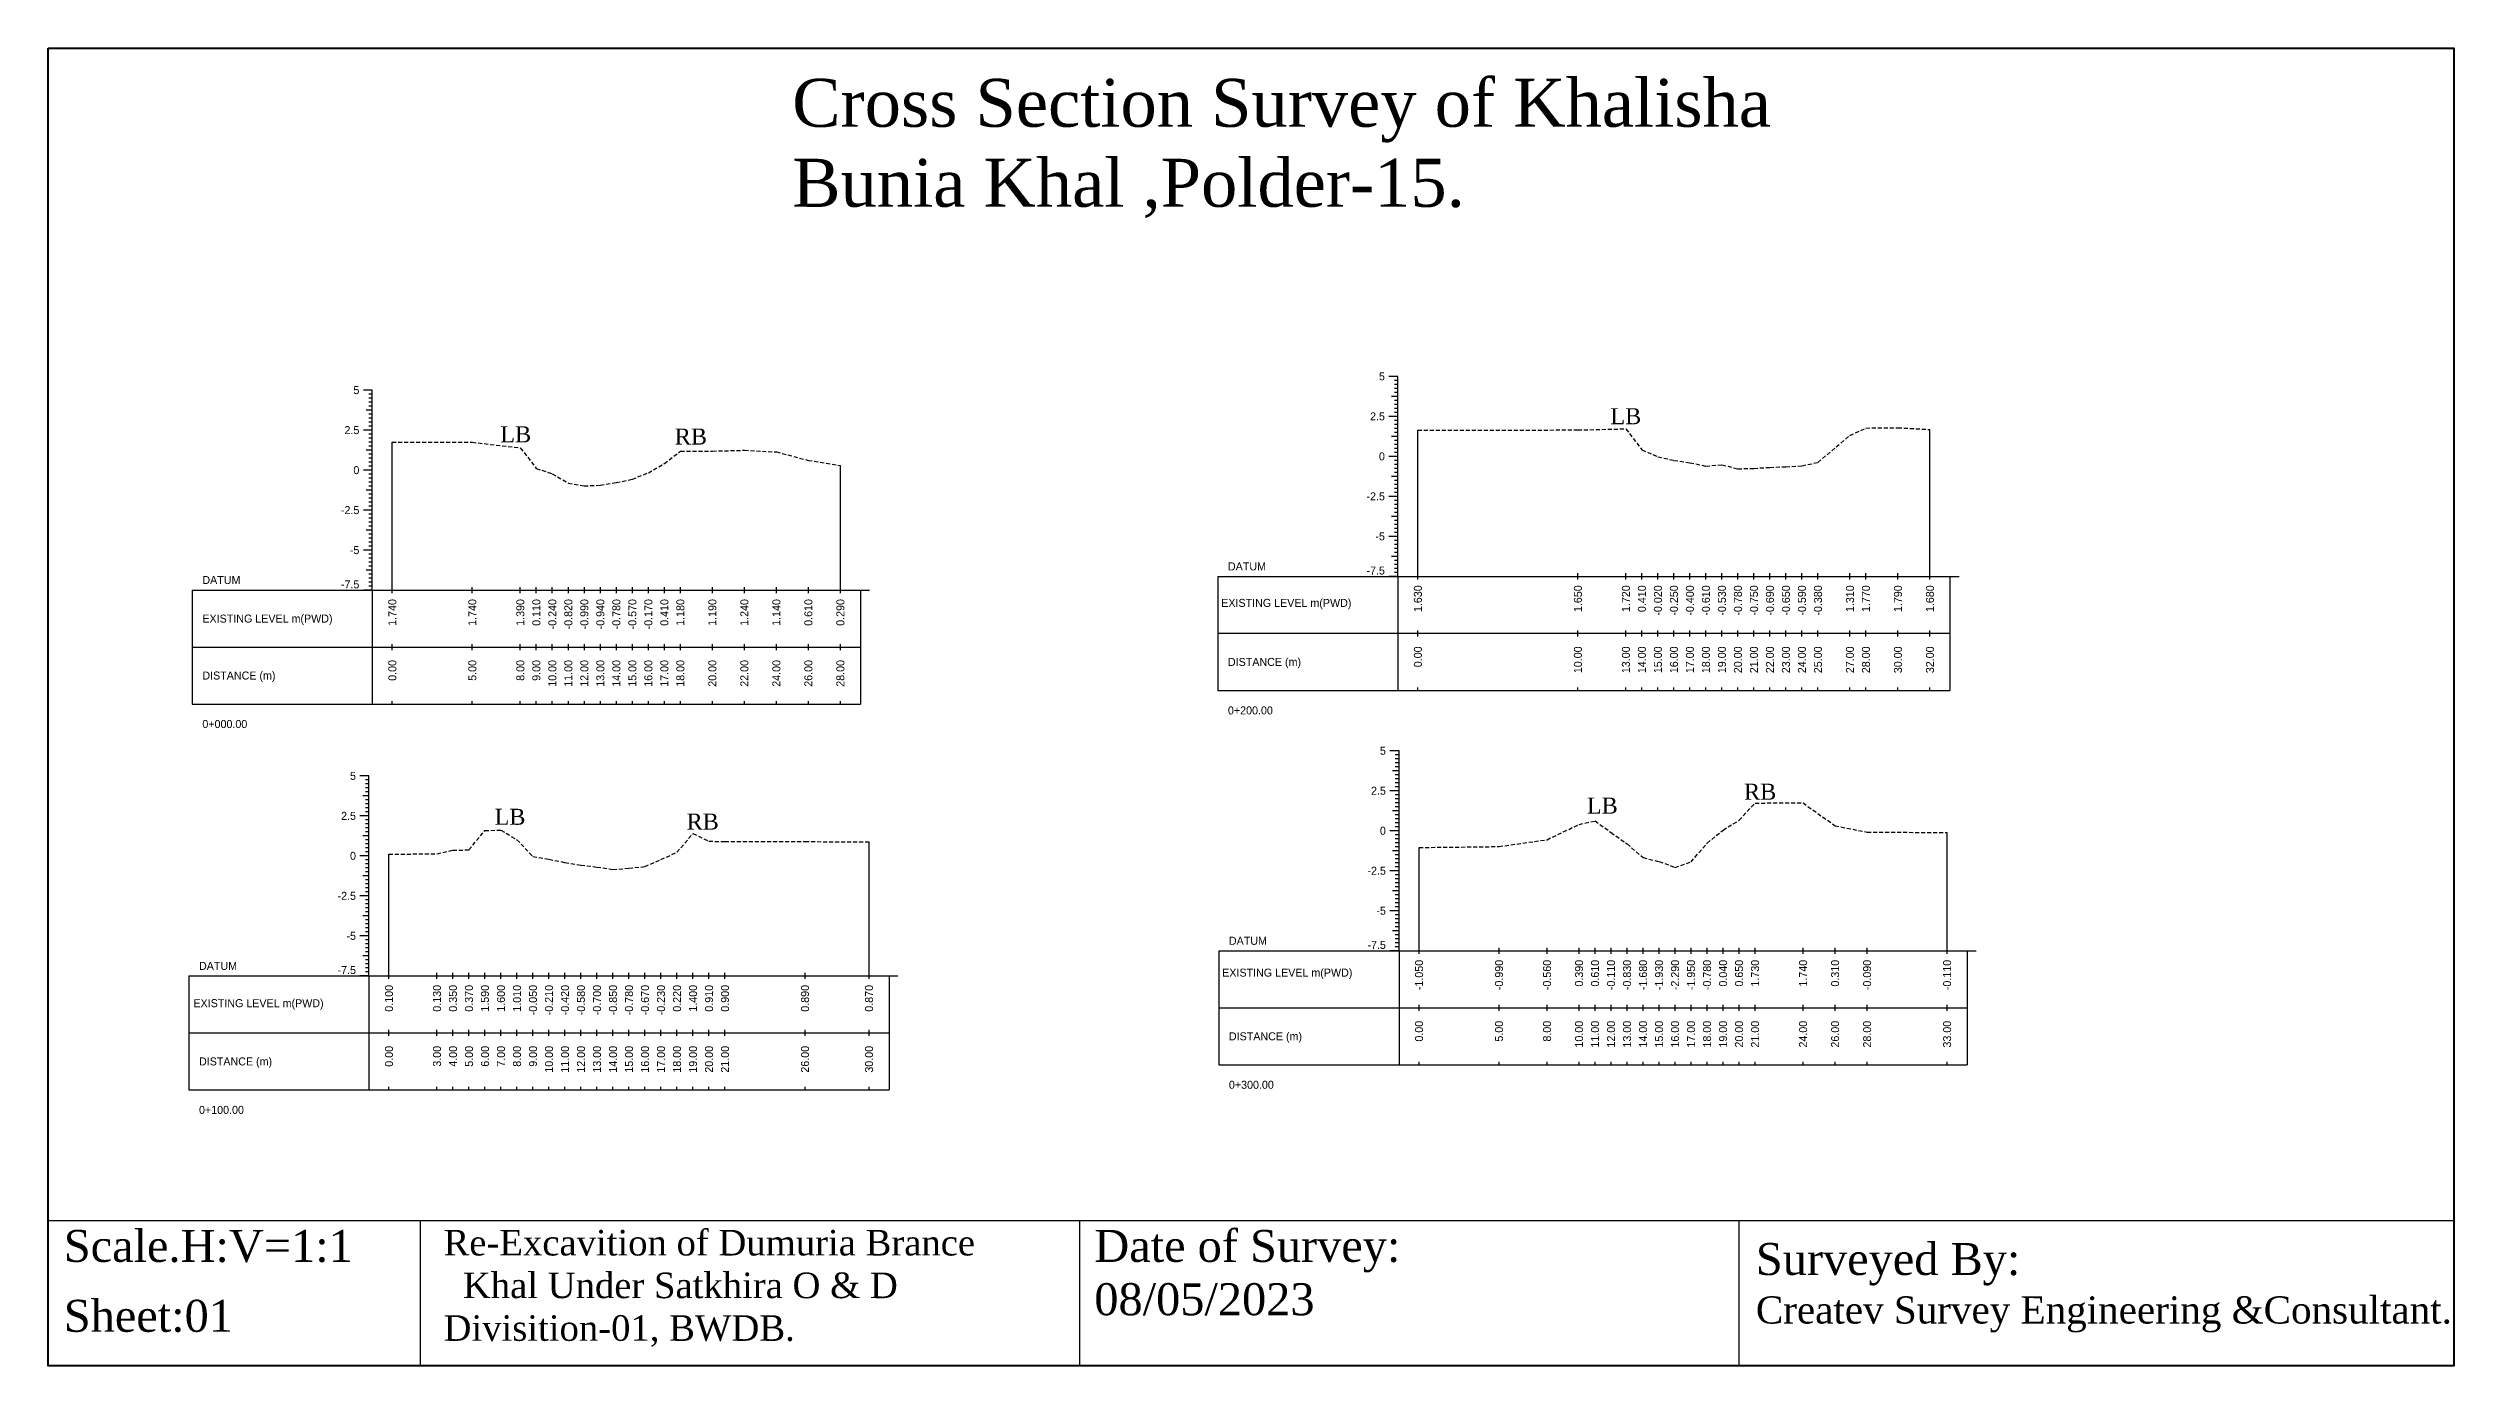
# Model space of a CAD drawing. Header units: inches. Extents: x 933 to 2044, y -1635 to -1096.
# Drawn here: x 932.9 to 1083.2, y -1186 to -1103.7 of the extents above; entities that cross this region are included whole.
import ezdxf
from ezdxf.enums import TextEntityAlignment as Align

# ---------------------------------------------------------------- set-up
doc = ezdxf.new("R2010")
doc.units = ezdxf.units.IN
doc.header["$MEASUREMENT"] = 0
doc.linetypes.add('HIDDEN', pattern=[0.375, 0.25, -0.125])
doc.layers.add('CS_Drawing', color=7, linetype='Continuous')
doc.layers.add('GL', color=3, linetype='HIDDEN')
doc.styles.add('romans', font='romans.shx')

msp = doc.modelspace()

# ---------------------------------------------------------------- linework, layer by layer
at = {"color": 4, "lineweight": 40}
msp.add_lwpolyline([(932.88, -1103.66), (1083.22, -1103.66), (1083.22, -1186.03), (932.88, -1186.03)], close=True, dxfattribs=at)
for points in [[(1083.22, -1103.66), (1083.22, -1186.03)], [(932.88, -1176.95), (1083.22, -1176.95)], [(932.88, -1176.95), (932.88, -1186.03)], [(956.13, -1176.95), (956.13, -1186.03)], [(997.33, -1176.95), (997.33, -1186.03)], [(1038.53, -1176.95), (1038.53, -1186.03)]]:
    msp.add_lwpolyline(points)
at = {"layer": 'CS_Drawing'}
for p, q in [((1017.23, -1124.18), (1016.67, -1124.18)), ((1017.23, -1124.18), (1016.84, -1124.18)), ((1017.23, -1124.18), (1017.01, -1124.18)), ((1017.23, -1124.43), (1017.01, -1124.43)), ((1017.23, -1136.68), (1017.23, -1124.18)), ((953.14, -1125.04), (952.58, -1125.04)), ((953.14, -1125.04), (952.75, -1125.04)), ((953.14, -1125.04), (952.92, -1125.04)), ((953.14, -1125.29), (952.92, -1125.29)), ((953.14, -1125.54), (952.92, -1125.54)), ((953.14, -1125.79), (952.92, -1125.79)), ((953.14, -1126.04), (952.92, -1126.04)), ((953.14, -1137.54), (953.14, -1125.04)), ((1017.23, -1125.43), (1016.84, -1125.43)), ((1017.23, -1124.68), (1017.01, -1124.68)), ((1017.23, -1124.93), (1017.01, -1124.93)), ((1017.23, -1125.18), (1017.01, -1125.18)), ((1017.23, -1125.43), (1017.01, -1125.43)), ((1017.23, -1125.68), (1017.01, -1125.68)), ((1017.23, -1125.93), (1017.01, -1125.93)), ((953.14, -1127.54), (952.58, -1127.54)), ((953.14, -1126.29), (952.75, -1126.29)), ((953.14, -1127.54), (952.75, -1127.54)), ((953.14, -1126.29), (952.92, -1126.29)), ((953.14, -1126.54), (952.92, -1126.54)), ((953.14, -1126.79), (952.92, -1126.79)), ((953.14, -1127.04), (952.92, -1127.04)), ((953.14, -1127.29), (952.92, -1127.29)), ((953.14, -1127.54), (952.92, -1127.54)), ((1017.23, -1126.68), (1016.67, -1126.68)), ((1017.23, -1126.68), (1016.84, -1126.68)), ((1017.23, -1126.18), (1017.01, -1126.18)), ((1017.23, -1126.43), (1017.01, -1126.43)), ((1017.23, -1126.68), (1017.01, -1126.68)), ((1017.23, -1126.93), (1017.01, -1126.93)), ((1017.23, -1127.18), (1017.01, -1127.18)), ((1017.23, -1127.43), (1017.01, -1127.43)), ((1018.48, -1136.68), (1018.48, -1127.55)), ((1050.48, -1136.68), (1050.48, -1127.5)), ((953.14, -1128.79), (952.75, -1128.79)), ((953.14, -1127.79), (952.92, -1127.79)), ((953.14, -1128.04), (952.92, -1128.04)), ((953.14, -1128.29), (952.92, -1128.29)), ((953.14, -1128.54), (952.92, -1128.54)), ((953.14, -1128.79), (952.92, -1128.79)), ((953.14, -1129.04), (952.92, -1129.04)), ((954.39, -1137.54), (954.39, -1128.3)), ((1017.23, -1127.93), (1016.84, -1127.93)), ((1017.23, -1127.68), (1017.01, -1127.68)), ((1017.23, -1127.93), (1017.01, -1127.93)), ((1017.23, -1128.18), (1017.01, -1128.18)), ((1017.23, -1128.43), (1017.01, -1128.43)), ((1017.23, -1128.68), (1017.01, -1128.68)), ((1017.23, -1128.93), (1017.01, -1128.93)), ((953.14, -1130.04), (952.58, -1130.04)), ((953.14, -1130.04), (952.75, -1130.04)), ((953.14, -1129.29), (952.92, -1129.29)), ((953.14, -1129.54), (952.92, -1129.54)), ((953.14, -1129.79), (952.92, -1129.79)), ((953.14, -1130.04), (952.92, -1130.04)), ((953.14, -1130.29), (952.92, -1130.29)), ((953.14, -1130.54), (952.92, -1130.54)), ((982.39, -1137.54), (982.39, -1129.75)), ((1017.23, -1129.18), (1016.67, -1129.18)), ((1017.23, -1129.18), (1016.84, -1129.18)), ((1017.23, -1130.43), (1016.84, -1130.43)), ((1017.23, -1129.18), (1017.01, -1129.18)), ((1017.23, -1129.43), (1017.01, -1129.43)), ((1017.23, -1129.68), (1017.01, -1129.68)), ((1017.23, -1129.93), (1017.01, -1129.93)), ((1017.23, -1130.18), (1017.01, -1130.18)), ((1017.23, -1130.43), (1017.01, -1130.43)), ((953.14, -1131.29), (952.75, -1131.29)), ((953.14, -1130.79), (952.92, -1130.79)), ((953.14, -1131.04), (952.92, -1131.04)), ((953.14, -1131.29), (952.92, -1131.29)), ((953.14, -1131.54), (952.92, -1131.54)), ((953.14, -1131.79), (952.92, -1131.79)), ((953.14, -1132.04), (952.92, -1132.04)), ((1017.23, -1131.68), (1016.67, -1131.68)), ((1017.23, -1131.68), (1016.84, -1131.68)), ((1017.23, -1130.68), (1017.01, -1130.68)), ((1017.23, -1130.93), (1017.01, -1130.93)), ((1017.23, -1131.18), (1017.01, -1131.18)), ((1017.23, -1131.43), (1017.01, -1131.43)), ((1017.23, -1131.68), (1017.01, -1131.68)), ((1017.23, -1131.93), (1017.01, -1131.93)), ((953.14, -1132.54), (952.58, -1132.54)), ((953.14, -1132.54), (952.75, -1132.54)), ((953.14, -1132.29), (952.92, -1132.29)), ((953.14, -1132.54), (952.92, -1132.54)), ((953.14, -1132.79), (952.92, -1132.79)), ((953.14, -1133.04), (952.92, -1133.04)), ((953.14, -1133.29), (952.92, -1133.29)), ((953.14, -1133.54), (952.92, -1133.54)), ((1017.23, -1132.93), (1016.84, -1132.93)), ((1017.23, -1132.18), (1017.01, -1132.18)), ((1017.23, -1132.43), (1017.01, -1132.43)), ((1017.23, -1132.68), (1017.01, -1132.68)), ((1017.23, -1132.93), (1017.01, -1132.93)), ((1017.23, -1133.18), (1017.01, -1133.18)), ((1017.23, -1133.43), (1017.01, -1133.43)), ((953.14, -1135.04), (952.58, -1135.04)), ((953.14, -1133.79), (952.75, -1133.79)), ((953.14, -1135.04), (952.75, -1135.04)), ((953.14, -1133.79), (952.92, -1133.79)), ((953.14, -1134.04), (952.92, -1134.04)), ((953.14, -1134.29), (952.92, -1134.29)), ((953.14, -1134.54), (952.92, -1134.54)), ((953.14, -1134.79), (952.92, -1134.79)), ((953.14, -1135.04), (952.92, -1135.04)), ((1017.23, -1134.18), (1016.67, -1134.18)), ((1017.23, -1134.18), (1016.84, -1134.18)), ((1017.23, -1133.68), (1017.01, -1133.68)), ((1017.23, -1133.93), (1017.01, -1133.93)), ((1017.23, -1134.18), (1017.01, -1134.18)), ((1017.23, -1134.43), (1017.01, -1134.43)), ((1017.23, -1134.68), (1017.01, -1134.68)), ((1017.23, -1134.93), (1017.01, -1134.93)), ((953.14, -1136.29), (952.75, -1136.29)), ((953.14, -1135.29), (952.92, -1135.29)), ((953.14, -1135.54), (952.92, -1135.54)), ((953.14, -1135.79), (952.92, -1135.79)), ((953.14, -1136.04), (952.92, -1136.04)), ((953.14, -1136.29), (952.92, -1136.29)), ((953.14, -1136.54), (952.92, -1136.54)), ((1017.23, -1135.43), (1016.84, -1135.43)), ((1017.23, -1135.18), (1017.01, -1135.18)), ((1017.23, -1135.43), (1017.01, -1135.43)), ((1017.23, -1135.68), (1017.01, -1135.68)), ((1017.23, -1135.93), (1017.01, -1135.93)), ((1017.23, -1136.18), (1017.01, -1136.18)), ((1017.23, -1136.43), (1017.01, -1136.43)), ((1018.48, -1136.87), (1018.48, -1136.49)), ((1028.48, -1136.87), (1028.48, -1136.49)), ((1031.48, -1136.87), (1031.48, -1136.49)), ((1032.48, -1136.87), (1032.48, -1136.49)), ((1033.48, -1136.87), (1033.48, -1136.49)), ((1034.48, -1136.87), (1034.48, -1136.49)), ((1035.48, -1136.87), (1035.48, -1136.49)), ((1036.48, -1136.87), (1036.48, -1136.49)), ((1037.48, -1136.87), (1037.48, -1136.49)), ((1038.48, -1136.87), (1038.48, -1136.49)), ((1039.48, -1136.87), (1039.48, -1136.49)), ((1040.48, -1136.87), (1040.48, -1136.49)), ((1041.48, -1136.87), (1041.48, -1136.49)), ((1042.48, -1136.87), (1042.48, -1136.49)), ((1043.48, -1136.87), (1043.48, -1136.49)), ((1045.48, -1136.87), (1045.48, -1136.49)), ((1046.48, -1136.87), (1046.48, -1136.49)), ((1048.48, -1136.87), (1048.48, -1136.49)), ((1050.48, -1136.87), (1050.48, -1136.49)), ((941.89, -1137.54), (953.14, -1137.54)), ((941.89, -1137.54), (941.89, -1144.66)), ((953.14, -1137.54), (952.58, -1137.54)), ((953.14, -1137.54), (952.75, -1137.54)), ((953.14, -1136.79), (952.92, -1136.79)), ((953.14, -1137.04), (952.92, -1137.04)), ((953.14, -1137.29), (952.92, -1137.29)), ((953.14, -1137.54), (952.92, -1137.54)), ((953.14, -1137.54), (983.64, -1137.54)), ((953.14, -1137.54), (953.14, -1144.66)), ((954.39, -1137.73), (954.39, -1137.35)), ((959.39, -1137.73), (959.39, -1137.35)), ((962.39, -1137.73), (962.39, -1137.35)), ((963.39, -1137.73), (963.39, -1137.35)), ((964.39, -1137.73), (964.39, -1137.35)), ((965.39, -1137.73), (965.39, -1137.35)), ((966.39, -1137.73), (966.39, -1137.35)), ((967.39, -1137.73), (967.39, -1137.35)), ((968.39, -1137.73), (968.39, -1137.35)), ((969.39, -1137.73), (969.39, -1137.35)), ((970.39, -1137.73), (970.39, -1137.35)), ((971.39, -1137.73), (971.39, -1137.35)), ((972.39, -1137.73), (972.39, -1137.35)), ((974.39, -1137.73), (974.39, -1137.35)), ((976.39, -1137.73), (976.39, -1137.35)), ((978.39, -1137.73), (978.39, -1137.35)), ((980.39, -1137.73), (980.39, -1137.35)), ((982.39, -1137.73), (982.39, -1137.35)), ((983.64, -1137.54), (984.2, -1137.54)), ((983.64, -1137.54), (984.04, -1137.54)), ((983.64, -1137.54), (983.87, -1137.54)), ((983.64, -1137.54), (983.64, -1144.66)), ((1005.98, -1136.68), (1017.23, -1136.68)), ((1005.98, -1136.68), (1005.98, -1143.81)), ((1017.23, -1136.68), (1016.67, -1136.68)), ((1017.23, -1136.68), (1016.84, -1136.68)), ((1017.23, -1136.68), (1017.01, -1136.68)), ((1017.23, -1136.68), (1051.73, -1136.68)), ((1017.23, -1136.68), (1017.23, -1143.81)), ((1051.73, -1136.68), (1052.3, -1136.68)), ((1051.73, -1136.68), (1052.13, -1136.68)), ((1051.73, -1136.68), (1051.96, -1136.68)), ((1051.73, -1136.68), (1051.73, -1143.81)), ((954.39, -1141.29), (954.39, -1140.91)), ((959.39, -1141.29), (959.39, -1140.91)), ((962.39, -1141.29), (962.39, -1140.91)), ((963.39, -1141.29), (963.39, -1140.91)), ((964.39, -1141.29), (964.39, -1140.91)), ((965.39, -1141.29), (965.39, -1140.91)), ((966.39, -1141.29), (966.39, -1140.91)), ((967.39, -1141.29), (967.39, -1140.91)), ((968.39, -1141.29), (968.39, -1140.91)), ((969.39, -1141.29), (969.39, -1140.91)), ((970.39, -1141.29), (970.39, -1140.91)), ((971.39, -1141.29), (971.39, -1140.91)), ((972.39, -1141.29), (972.39, -1140.91)), ((974.39, -1141.29), (974.39, -1140.91)), ((976.39, -1141.29), (976.39, -1140.91)), ((978.39, -1141.29), (978.39, -1140.91)), ((980.39, -1141.29), (980.39, -1140.91)), ((982.39, -1141.29), (982.39, -1140.91)), ((1005.98, -1140.24), (1017.23, -1140.24)), ((1017.23, -1140.24), (1051.73, -1140.24)), ((1017.23, -1140.24), (1051.73, -1140.24)), ((1018.48, -1140.43), (1018.48, -1140.06)), ((1028.48, -1140.43), (1028.48, -1140.06)), ((1031.48, -1140.43), (1031.48, -1140.06)), ((1032.48, -1140.43), (1032.48, -1140.06)), ((1033.48, -1140.43), (1033.48, -1140.06)), ((1034.48, -1140.43), (1034.48, -1140.06)), ((1035.48, -1140.43), (1035.48, -1140.06)), ((1036.48, -1140.43), (1036.48, -1140.06)), ((1037.48, -1140.43), (1037.48, -1140.06)), ((1038.48, -1140.43), (1038.48, -1140.06)), ((1039.48, -1140.43), (1039.48, -1140.06)), ((1040.48, -1140.43), (1040.48, -1140.06)), ((1041.48, -1140.43), (1041.48, -1140.06)), ((1042.48, -1140.43), (1042.48, -1140.06)), ((1043.48, -1140.43), (1043.48, -1140.06)), ((1045.48, -1140.43), (1045.48, -1140.06)), ((1046.48, -1140.43), (1046.48, -1140.06)), ((1048.48, -1140.43), (1048.48, -1140.06)), ((1050.48, -1140.43), (1050.48, -1140.06)), ((941.89, -1141.1), (953.14, -1141.1)), ((953.14, -1141.1), (983.64, -1141.1)), ((953.14, -1141.1), (983.64, -1141.1)), ((1005.98, -1143.81), (1017.23, -1143.81)), ((1017.23, -1143.81), (1051.73, -1143.81)), ((1018.48, -1143.81), (1018.48, -1143.62)), ((1028.48, -1143.81), (1028.48, -1143.62)), ((1031.48, -1143.81), (1031.48, -1143.62)), ((1032.48, -1143.81), (1032.48, -1143.62)), ((1033.48, -1143.81), (1033.48, -1143.62)), ((1034.48, -1143.81), (1034.48, -1143.62)), ((1035.48, -1143.81), (1035.48, -1143.62)), ((1036.48, -1143.81), (1036.48, -1143.62)), ((1037.48, -1143.81), (1037.48, -1143.62)), ((1038.48, -1143.81), (1038.48, -1143.62)), ((1039.48, -1143.81), (1039.48, -1143.62)), ((1040.48, -1143.81), (1040.48, -1143.62)), ((1041.48, -1143.81), (1041.48, -1143.62)), ((1042.48, -1143.81), (1042.48, -1143.62)), ((1043.48, -1143.81), (1043.48, -1143.62)), ((1045.48, -1143.81), (1045.48, -1143.62)), ((1046.48, -1143.81), (1046.48, -1143.62)), ((1048.48, -1143.81), (1048.48, -1143.62)), ((1050.48, -1143.81), (1050.48, -1143.62)), ((941.89, -1144.66), (953.14, -1144.66)), ((953.14, -1144.66), (983.64, -1144.66)), ((954.39, -1144.66), (954.39, -1144.48)), ((959.39, -1144.66), (959.39, -1144.48)), ((962.39, -1144.66), (962.39, -1144.48)), ((963.39, -1144.66), (963.39, -1144.48)), ((964.39, -1144.66), (964.39, -1144.48)), ((965.39, -1144.66), (965.39, -1144.48)), ((966.39, -1144.66), (966.39, -1144.48)), ((967.39, -1144.66), (967.39, -1144.48)), ((968.39, -1144.66), (968.39, -1144.48)), ((969.39, -1144.66), (969.39, -1144.48)), ((970.39, -1144.66), (970.39, -1144.48)), ((971.39, -1144.66), (971.39, -1144.48)), ((972.39, -1144.66), (972.39, -1144.48)), ((974.39, -1144.66), (974.39, -1144.48)), ((976.39, -1144.66), (976.39, -1144.48)), ((978.39, -1144.66), (978.39, -1144.48)), ((980.39, -1144.66), (980.39, -1144.48)), ((982.39, -1144.66), (982.39, -1144.48)), ((1017.3, -1147.58), (1016.73, -1147.58)), ((1017.3, -1147.58), (1016.9, -1147.58)), ((1017.3, -1147.58), (1017.07, -1147.58)), ((1017.3, -1147.83), (1017.07, -1147.83)), ((1017.3, -1148.08), (1017.07, -1148.08)), ((1017.3, -1148.33), (1017.07, -1148.33)), ((1017.3, -1148.58), (1017.07, -1148.58)), ((1017.3, -1160.08), (1017.3, -1147.58)), ((952.93, -1149.15), (952.37, -1149.15)), ((952.93, -1149.15), (952.54, -1149.15)), ((952.93, -1149.15), (952.71, -1149.15)), ((952.93, -1149.4), (952.71, -1149.4)), ((952.93, -1149.65), (952.71, -1149.65)), ((952.93, -1149.9), (952.71, -1149.9)), ((952.93, -1161.65), (952.93, -1149.15)), ((1017.3, -1150.08), (1016.73, -1150.08)), ((1017.3, -1148.83), (1016.9, -1148.83)), ((1017.3, -1150.08), (1016.9, -1150.08)), ((1017.3, -1148.83), (1017.07, -1148.83)), ((1017.3, -1149.08), (1017.07, -1149.08)), ((1017.3, -1149.33), (1017.07, -1149.33)), ((1017.3, -1149.58), (1017.07, -1149.58)), ((1017.3, -1149.83), (1017.07, -1149.83)), ((1017.3, -1150.08), (1017.07, -1150.08)), ((952.93, -1150.4), (952.54, -1150.4)), ((952.93, -1150.15), (952.71, -1150.15)), ((952.93, -1150.4), (952.71, -1150.4)), ((952.93, -1150.65), (952.71, -1150.65)), ((952.93, -1150.9), (952.71, -1150.9)), ((952.93, -1151.15), (952.71, -1151.15)), ((952.93, -1151.4), (952.71, -1151.4)), ((1017.3, -1151.33), (1016.9, -1151.33)), ((1017.3, -1150.33), (1017.07, -1150.33)), ((1017.3, -1150.58), (1017.07, -1150.58)), ((1017.3, -1150.83), (1017.07, -1150.83)), ((1017.3, -1151.08), (1017.07, -1151.08)), ((1017.3, -1151.33), (1017.07, -1151.33)), ((1017.3, -1151.58), (1017.07, -1151.58)), ((952.93, -1151.65), (952.37, -1151.65)), ((952.93, -1151.65), (952.54, -1151.65)), ((952.93, -1152.9), (952.54, -1152.9)), ((952.93, -1151.65), (952.71, -1151.65)), ((952.93, -1151.9), (952.71, -1151.9)), ((952.93, -1152.15), (952.71, -1152.15)), ((952.93, -1152.4), (952.71, -1152.4)), ((952.93, -1152.65), (952.71, -1152.65)), ((952.93, -1152.9), (952.71, -1152.9)), ((1017.3, -1152.58), (1016.73, -1152.58)), ((1017.3, -1152.58), (1016.9, -1152.58)), ((1017.3, -1151.83), (1017.07, -1151.83)), ((1017.3, -1152.08), (1017.07, -1152.08)), ((1017.3, -1152.33), (1017.07, -1152.33)), ((1017.3, -1152.58), (1017.07, -1152.58)), ((1017.3, -1152.83), (1017.07, -1152.83)), ((1017.3, -1153.08), (1017.07, -1153.08)), ((1051.55, -1160.08), (1051.55, -1152.69)), ((952.93, -1154.15), (952.37, -1154.15)), ((952.93, -1154.15), (952.54, -1154.15)), ((952.93, -1153.15), (952.71, -1153.15)), ((952.93, -1153.4), (952.71, -1153.4)), ((952.93, -1153.65), (952.71, -1153.65)), ((952.93, -1153.9), (952.71, -1153.9)), ((952.93, -1154.15), (952.71, -1154.15)), ((952.93, -1154.4), (952.71, -1154.4)), ((954.18, -1161.65), (954.18, -1154.05)), ((984.18, -1161.65), (984.18, -1153.28)), ((1017.3, -1153.83), (1016.9, -1153.83)), ((1017.3, -1153.33), (1017.07, -1153.33)), ((1017.3, -1153.58), (1017.07, -1153.58)), ((1017.3, -1153.83), (1017.07, -1153.83)), ((1017.3, -1154.08), (1017.07, -1154.08)), ((1017.3, -1154.33), (1017.07, -1154.33)), ((1017.3, -1154.58), (1017.07, -1154.58)), ((1018.55, -1160.08), (1018.55, -1153.63)), ((952.93, -1155.4), (952.54, -1155.4)), ((952.93, -1154.65), (952.71, -1154.65)), ((952.93, -1154.9), (952.71, -1154.9)), ((952.93, -1155.15), (952.71, -1155.15)), ((952.93, -1155.4), (952.71, -1155.4)), ((952.93, -1155.65), (952.71, -1155.65)), ((952.93, -1155.9), (952.71, -1155.9)), ((1017.3, -1155.08), (1016.73, -1155.08)), ((1017.3, -1155.08), (1016.9, -1155.08)), ((1017.3, -1154.83), (1017.07, -1154.83)), ((1017.3, -1155.08), (1017.07, -1155.08)), ((1017.3, -1155.33), (1017.07, -1155.33)), ((1017.3, -1155.58), (1017.07, -1155.58)), ((1017.3, -1155.83), (1017.07, -1155.83)), ((1017.3, -1156.08), (1017.07, -1156.08)), ((952.93, -1156.65), (952.37, -1156.65)), ((952.93, -1156.65), (952.54, -1156.65)), ((952.93, -1156.15), (952.71, -1156.15)), ((952.93, -1156.4), (952.71, -1156.4)), ((952.93, -1156.65), (952.71, -1156.65)), ((952.93, -1156.9), (952.71, -1156.9)), ((952.93, -1157.15), (952.71, -1157.15)), ((952.93, -1157.4), (952.71, -1157.4)), ((1017.3, -1157.58), (1016.73, -1157.58)), ((1017.3, -1156.33), (1016.9, -1156.33)), ((1017.3, -1157.58), (1016.9, -1157.58)), ((1017.3, -1156.33), (1017.07, -1156.33)), ((1017.3, -1156.58), (1017.07, -1156.58)), ((1017.3, -1156.83), (1017.07, -1156.83)), ((1017.3, -1157.08), (1017.07, -1157.08)), ((1017.3, -1157.33), (1017.07, -1157.33)), ((1017.3, -1157.58), (1017.07, -1157.58)), ((952.93, -1157.9), (952.54, -1157.9)), ((952.93, -1157.65), (952.71, -1157.65)), ((952.93, -1157.9), (952.71, -1157.9)), ((952.93, -1158.15), (952.71, -1158.15)), ((952.93, -1158.4), (952.71, -1158.4)), ((952.93, -1158.65), (952.71, -1158.65)), ((952.93, -1158.9), (952.71, -1158.9)), ((1017.3, -1158.83), (1016.9, -1158.83)), ((1017.3, -1157.83), (1017.07, -1157.83)), ((1017.3, -1158.08), (1017.07, -1158.08)), ((1017.3, -1158.33), (1017.07, -1158.33)), ((1017.3, -1158.58), (1017.07, -1158.58)), ((1017.3, -1158.83), (1017.07, -1158.83)), ((1017.3, -1159.08), (1017.07, -1159.08)), ((952.93, -1159.15), (952.37, -1159.15)), ((952.93, -1159.15), (952.54, -1159.15)), ((952.93, -1160.4), (952.54, -1160.4)), ((952.93, -1159.15), (952.71, -1159.15)), ((952.93, -1159.4), (952.71, -1159.4)), ((952.93, -1159.65), (952.71, -1159.65)), ((952.93, -1159.9), (952.71, -1159.9)), ((952.93, -1160.15), (952.71, -1160.15)), ((952.93, -1160.4), (952.71, -1160.4)), ((1006.05, -1160.08), (1017.3, -1160.08)), ((1006.05, -1160.08), (1006.05, -1167.21)), ((1017.3, -1160.08), (1016.73, -1160.08)), ((1017.3, -1160.08), (1016.9, -1160.08)), ((1017.3, -1159.33), (1017.07, -1159.33)), ((1017.3, -1159.58), (1017.07, -1159.58)), ((1017.3, -1159.83), (1017.07, -1159.83)), ((1017.3, -1160.08), (1017.07, -1160.08)), ((1017.3, -1160.08), (1052.8, -1160.08)), ((1017.3, -1160.08), (1017.3, -1167.21)), ((1018.55, -1160.27), (1018.55, -1159.9)), ((1023.55, -1160.27), (1023.55, -1159.9)), ((1026.55, -1160.27), (1026.55, -1159.9)), ((1028.55, -1160.27), (1028.55, -1159.9)), ((1029.55, -1160.27), (1029.55, -1159.9)), ((1030.55, -1160.27), (1030.55, -1159.9)), ((1031.55, -1160.27), (1031.55, -1159.9)), ((1032.55, -1160.27), (1032.55, -1159.9)), ((1033.55, -1160.27), (1033.55, -1159.9)), ((1034.55, -1160.27), (1034.55, -1159.9)), ((1035.55, -1160.27), (1035.55, -1159.9)), ((1036.55, -1160.27), (1036.55, -1159.9)), ((1037.55, -1160.27), (1037.55, -1159.9)), ((1038.55, -1160.27), (1038.55, -1159.9)), ((1039.55, -1160.27), (1039.55, -1159.9)), ((1042.55, -1160.27), (1042.55, -1159.9)), ((1044.55, -1160.27), (1044.55, -1159.9)), ((1046.55, -1160.27), (1046.55, -1159.9)), ((1051.55, -1160.27), (1051.55, -1159.9)), ((1052.8, -1160.08), (1053.36, -1160.08)), ((1052.8, -1160.08), (1053.19, -1160.08)), ((1052.8, -1160.08), (1053.02, -1160.08)), ((1052.8, -1160.08), (1052.8, -1167.21)), ((941.68, -1161.65), (952.93, -1161.65)), ((941.68, -1161.65), (941.68, -1168.78)), ((952.93, -1161.65), (952.37, -1161.65)), ((952.93, -1161.65), (952.54, -1161.65)), ((952.93, -1160.65), (952.71, -1160.65)), ((952.93, -1160.9), (952.71, -1160.9)), ((952.93, -1161.15), (952.71, -1161.15)), ((952.93, -1161.4), (952.71, -1161.4)), ((952.93, -1161.65), (952.71, -1161.65)), ((952.93, -1161.65), (985.43, -1161.65)), ((952.93, -1161.65), (952.93, -1168.78)), ((954.18, -1161.84), (954.18, -1161.47)), ((957.18, -1161.84), (957.18, -1161.47)), ((958.18, -1161.84), (958.18, -1161.47)), ((959.18, -1161.84), (959.18, -1161.47)), ((960.18, -1161.84), (960.18, -1161.47)), ((961.18, -1161.84), (961.18, -1161.47)), ((962.18, -1161.84), (962.18, -1161.47)), ((963.18, -1161.84), (963.18, -1161.47)), ((964.18, -1161.84), (964.18, -1161.47)), ((965.18, -1161.84), (965.18, -1161.47)), ((966.18, -1161.84), (966.18, -1161.47)), ((967.18, -1161.84), (967.18, -1161.47)), ((968.18, -1161.84), (968.18, -1161.47)), ((969.18, -1161.84), (969.18, -1161.47)), ((970.18, -1161.84), (970.18, -1161.47)), ((971.18, -1161.84), (971.18, -1161.47)), ((972.18, -1161.84), (972.18, -1161.47)), ((973.18, -1161.84), (973.18, -1161.47)), ((974.18, -1161.84), (974.18, -1161.47)), ((975.18, -1161.84), (975.18, -1161.47)), ((980.18, -1161.84), (980.18, -1161.47)), ((984.18, -1161.84), (984.18, -1161.47)), ((985.43, -1161.65), (985.99, -1161.65)), ((985.43, -1161.65), (985.82, -1161.65)), ((985.43, -1161.65), (985.66, -1161.65)), ((985.43, -1161.65), (985.43, -1168.78)), ((1018.55, -1163.83), (1018.55, -1163.46)), ((1023.55, -1163.83), (1023.55, -1163.46)), ((1026.55, -1163.83), (1026.55, -1163.46)), ((1028.55, -1163.83), (1028.55, -1163.46)), ((1029.55, -1163.83), (1029.55, -1163.46)), ((1030.55, -1163.83), (1030.55, -1163.46)), ((1031.55, -1163.83), (1031.55, -1163.46)), ((1032.55, -1163.83), (1032.55, -1163.46)), ((1033.55, -1163.83), (1033.55, -1163.46)), ((1034.55, -1163.83), (1034.55, -1163.46)), ((1035.55, -1163.83), (1035.55, -1163.46)), ((1036.55, -1163.83), (1036.55, -1163.46)), ((1037.55, -1163.83), (1037.55, -1163.46)), ((1038.55, -1163.83), (1038.55, -1163.46)), ((1039.55, -1163.83), (1039.55, -1163.46)), ((1042.55, -1163.83), (1042.55, -1163.46)), ((1044.55, -1163.83), (1044.55, -1163.46)), ((1046.55, -1163.83), (1046.55, -1163.46)), ((1051.55, -1163.83), (1051.55, -1163.46)), ((954.18, -1165.4), (954.18, -1165.03)), ((957.18, -1165.4), (957.18, -1165.03)), ((958.18, -1165.4), (958.18, -1165.03)), ((959.18, -1165.4), (959.18, -1165.03)), ((960.18, -1165.4), (960.18, -1165.03)), ((961.18, -1165.4), (961.18, -1165.03)), ((962.18, -1165.4), (962.18, -1165.03)), ((963.18, -1165.4), (963.18, -1165.03)), ((964.18, -1165.4), (964.18, -1165.03)), ((965.18, -1165.4), (965.18, -1165.03)), ((966.18, -1165.4), (966.18, -1165.03)), ((967.18, -1165.4), (967.18, -1165.03)), ((968.18, -1165.4), (968.18, -1165.03)), ((969.18, -1165.4), (969.18, -1165.03)), ((970.18, -1165.4), (970.18, -1165.03)), ((971.18, -1165.4), (971.18, -1165.03)), ((972.18, -1165.4), (972.18, -1165.03)), ((973.18, -1165.4), (973.18, -1165.03)), ((974.18, -1165.4), (974.18, -1165.03)), ((975.18, -1165.4), (975.18, -1165.03)), ((980.18, -1165.4), (980.18, -1165.03)), ((984.18, -1165.4), (984.18, -1165.03)), ((1006.05, -1163.65), (1017.3, -1163.65)), ((1017.3, -1163.65), (1052.8, -1163.65)), ((1017.3, -1163.65), (1052.8, -1163.65)), ((941.68, -1165.22), (952.93, -1165.22)), ((952.93, -1165.22), (985.43, -1165.22)), ((952.93, -1165.22), (985.43, -1165.22)), ((1006.05, -1167.21), (1017.3, -1167.21)), ((1017.3, -1167.21), (1052.8, -1167.21)), ((1018.55, -1167.21), (1018.55, -1167.02)), ((1023.55, -1167.21), (1023.55, -1167.02)), ((1026.55, -1167.21), (1026.55, -1167.02)), ((1028.55, -1167.21), (1028.55, -1167.02)), ((1029.55, -1167.21), (1029.55, -1167.02)), ((1030.55, -1167.21), (1030.55, -1167.02)), ((1031.55, -1167.21), (1031.55, -1167.02)), ((1032.55, -1167.21), (1032.55, -1167.02)), ((1033.55, -1167.21), (1033.55, -1167.02)), ((1034.55, -1167.21), (1034.55, -1167.02)), ((1035.55, -1167.21), (1035.55, -1167.02)), ((1036.55, -1167.21), (1036.55, -1167.02)), ((1037.55, -1167.21), (1037.55, -1167.02)), ((1038.55, -1167.21), (1038.55, -1167.02)), ((1039.55, -1167.21), (1039.55, -1167.02)), ((1042.55, -1167.21), (1042.55, -1167.02)), ((1044.55, -1167.21), (1044.55, -1167.02)), ((1046.55, -1167.21), (1046.55, -1167.02)), ((1051.55, -1167.21), (1051.55, -1167.02)), ((941.68, -1168.78), (952.93, -1168.78)), ((952.93, -1168.78), (985.43, -1168.78)), ((954.18, -1168.78), (954.18, -1168.59)), ((957.18, -1168.78), (957.18, -1168.59)), ((958.18, -1168.78), (958.18, -1168.59)), ((959.18, -1168.78), (959.18, -1168.59)), ((960.18, -1168.78), (960.18, -1168.59)), ((961.18, -1168.78), (961.18, -1168.59)), ((962.18, -1168.78), (962.18, -1168.59)), ((963.18, -1168.78), (963.18, -1168.59)), ((964.18, -1168.78), (964.18, -1168.59)), ((965.18, -1168.78), (965.18, -1168.59)), ((966.18, -1168.78), (966.18, -1168.59)), ((967.18, -1168.78), (967.18, -1168.59)), ((968.18, -1168.78), (968.18, -1168.59)), ((969.18, -1168.78), (969.18, -1168.59)), ((970.18, -1168.78), (970.18, -1168.59)), ((971.18, -1168.78), (971.18, -1168.59)), ((972.18, -1168.78), (972.18, -1168.59)), ((973.18, -1168.78), (973.18, -1168.59)), ((974.18, -1168.78), (974.18, -1168.59)), ((975.18, -1168.78), (975.18, -1168.59)), ((980.18, -1168.78), (980.18, -1168.59)), ((984.18, -1168.78), (984.18, -1168.59))]:
    msp.add_line(p, q, dxfattribs=at)
at = {"layer": 'GL'}
for points in [[(1018.48, -1127.55), (1028.48, -1127.53), (1031.48, -1127.46), (1032.48, -1128.77), (1033.48, -1129.2), (1034.48, -1129.43), (1035.48, -1129.58), (1036.48, -1129.79), (1037.48, -1129.71), (1038.48, -1129.96), (1039.48, -1129.93), (1040.48, -1129.87), (1041.48, -1129.83), (1042.48, -1129.77), (1043.48, -1129.56), (1045.48, -1127.87), (1046.48, -1127.41), (1048.48, -1127.39), (1050.48, -1127.5)], [(954.39, -1128.3), (959.39, -1128.3), (962.39, -1128.65), (963.39, -1129.93), (964.39, -1130.28), (965.39, -1130.86), (966.39, -1131.03), (967.39, -1130.98), (968.39, -1130.82), (969.39, -1130.61), (970.39, -1130.21), (971.39, -1129.63), (972.39, -1128.86), (974.39, -1128.85), (976.39, -1128.8), (978.39, -1128.9), (980.39, -1129.43), (982.39, -1129.75)], [(1018.55, -1153.63), (1023.55, -1153.57), (1026.55, -1153.14), (1028.55, -1152.19), (1029.55, -1151.97), (1030.55, -1152.69), (1031.55, -1153.41), (1032.55, -1154.26), (1033.55, -1154.51), (1034.55, -1154.87), (1035.55, -1154.53), (1036.55, -1153.36), (1037.55, -1152.54), (1038.55, -1151.93), (1039.55, -1150.85), (1042.55, -1150.84), (1044.55, -1152.27), (1046.55, -1152.67), (1051.55, -1152.69)], [(954.18, -1154.05), (957.18, -1154.02), (958.18, -1153.8), (959.18, -1153.78), (960.18, -1152.56), (961.18, -1152.55), (962.18, -1153.14), (963.18, -1154.2), (964.18, -1154.36), (965.18, -1154.57), (966.18, -1154.73), (967.18, -1154.85), (968.18, -1155), (969.18, -1154.93), (970.18, -1154.82), (971.18, -1154.38), (972.18, -1153.93), (973.18, -1152.75), (974.18, -1153.24), (975.18, -1153.25), (980.18, -1153.26), (984.18, -1153.28)]]:
    msp.add_lwpolyline(points, dxfattribs=at)

# ---------------------------------------------------------------- texts
at = {"attachment_point": 1, "style": 'romans'}
for s, insert, char_height, width in [('{\\fTimes New Roman|b0|i0|c0|p18;Cross Section Survey of Khalisha Bunia Khal ,Polder-15.}', (979.38, -1105.58), 3, 72.2837), ('{\\fTimes New Roman|b0|i0|c0|p18;LB}', (961.14, -1127.3), 1, 154.2752), ('{\\fTimes New Roman|b0|i0|c0|p18;RB}', (972.04, -1127.44), 1, 154.2752), ('{\\fTimes New Roman|b0|i0|c0|p18;LB}', (1030.51, -1126.17), 1, 154.2752), ('{\\fTimes New Roman|b0|i0|c0|p18;RB}', (1038.86, -1149.64), 1, 154.2752), ('{\\fTimes New Roman|b0|i0|c0|p18;LB}', (960.78, -1151.21), 1, 154.2752), ('{\\fTimes New Roman|b0|i0|c0|p18;RB}', (972.78, -1151.51), 1, 154.2752), ('{\\fTimes New Roman|b0|i0|c0|p18;LB}', (1029.04, -1150.51), 1, 154.2752), ('{\\fTimes New Roman|b0|i0|c0|p18;Scale.H:V=1:1}', (933.86, -1177.53), 2, 22.2708), ('{\\fTimes New Roman|b0|i0|c0|p18;Re-Excavition of Dumuria Brance\\P  Khal Under Satkhira O & D    Divisition-01, BWDB.}', (957.59, -1177.53), 1.6, 38.8405), ('{\\fTimes New Roman|b0|i0|c0|p18;Date of Survey: 08/05/2023}', (998.26, -1177.53), 2, 22.2708), ('{\\fTimes New Roman|b0|i0|c0|p18;Surveyed By:                                     \\H0.85x;Createv Survey Engineering &Consultant.}', (1039.6, -1178.35), 2, 45.2193), ('{\\fTimes New Roman|b0|i0|c0|p18;Sheet:01}', (933.86, -1181.9), 2, 38.8405)]:
    msp.add_mtext(s, dxfattribs=dict(at, insert=insert, char_height=char_height, width=width))
at = {"layer": 'CS_Drawing'}
for s, p in [('5', (1016.42, -1124.18)), ('5', (952.33, -1125.04)), ('2.5', (952.33, -1127.54)), ('2.5', (1016.42, -1126.68)), ('0', (1016.42, -1129.18)), ('0', (952.33, -1130.04)), ('-2.5', (1016.42, -1131.68)), ('-2.5', (952.33, -1132.54)), ('-5', (952.33, -1135.04)), ('-5', (1016.42, -1134.18)), ('5', (1016.48, -1147.58)), ('5', (952.12, -1149.15)), ('2.5', (1016.48, -1150.08)), ('2.5', (952.12, -1151.65)), ('0', (1016.48, -1152.58)), ('0', (952.12, -1154.15)), ('-2.5', (1016.48, -1155.08)), ('-2.5', (952.12, -1156.65)), ('-5', (1016.48, -1157.58)), ('-5', (952.12, -1159.15))]:
    msp.add_text(s, height=0.5, dxfattribs=at).set_placement(p, align=Align.MIDDLE_RIGHT)
for s, p in [('DATUM', (1006.61, -1136.06)), ('DATUM', (942.52, -1136.91)), ('EXISTING LEVEL m(PWD)', (1006.19, -1138.34)), ('EXISTING LEVEL m(PWD)', (942.52, -1139.32)), ('DISTANCE (m)', (1006.61, -1142.03)), ('DISTANCE (m)', (942.52, -1142.88)), ('0+200.00', (1006.61, -1145.06)), ('0+000.00', (942.52, -1145.91)), ('DATUM', (1006.67, -1159.46)), ('DATUM', (942.31, -1161.03)), ('EXISTING LEVEL m(PWD)', (1006.25, -1161.45)), ('EXISTING LEVEL m(PWD)', (941.96, -1163.36)), ('DISTANCE (m)', (1006.67, -1165.43)), ('DISTANCE (m)', (942.31, -1167)), ('0+300.00', (1006.67, -1168.46)), ('0+100.00', (942.31, -1170.03))]:
    msp.add_text(s, height=0.5, dxfattribs=at).set_placement(p, align=Align.MIDDLE_LEFT)
for p in [(1016.42, -1136.57), (952.33, -1137.43), (1016.48, -1159.97), (952.12, -1161.54)]:
    msp.add_text('-7.5', height=0.5, dxfattribs=at).set_placement(p, align=Align.RIGHT)
for s, p in [('1.630', (1018.48, -1137.24)), ('1.650', (1028.48, -1137.24)), ('1.720', (1031.48, -1137.24)), ('0.410', (1032.48, -1137.24)), ('-0.020', (1033.48, -1137.24)), ('-0.250', (1034.48, -1137.24)), ('-0.400', (1035.48, -1137.24)), ('-0.610', (1036.48, -1137.24)), ('-0.530', (1037.48, -1137.24)), ('-0.780', (1038.48, -1137.24)), ('-0.750', (1039.48, -1137.24)), ('-0.690', (1040.48, -1137.24)), ('-0.650', (1041.48, -1137.24)), ('-0.590', (1042.48, -1137.24)), ('-0.380', (1043.48, -1137.24)), ('1.310', (1045.48, -1137.24)), ('1.770', (1046.48, -1137.24)), ('1.790', (1048.48, -1137.24)), ('1.680', (1050.48, -1137.24)), ('1.740', (954.39, -1138.1)), ('1.740', (959.39, -1138.1)), ('1.390', (962.39, -1138.1)), ('0.110', (963.39, -1138.1)), ('-0.240', (964.39, -1138.1)), ('-0.820', (965.39, -1138.1)), ('-0.990', (966.39, -1138.1)), ('-0.940', (967.39, -1138.1)), ('-0.780', (968.39, -1138.1)), ('-0.570', (969.39, -1138.1)), ('-0.170', (970.39, -1138.1)), ('0.410', (971.39, -1138.1)), ('1.180', (972.39, -1138.1)), ('1.190', (974.39, -1138.1)), ('1.240', (976.39, -1138.1)), ('1.140', (978.39, -1138.1)), ('0.610', (980.39, -1138.1)), ('0.290', (982.39, -1138.1)), ('0.00', (954.39, -1141.91)), ('5.00', (959.39, -1141.91)), ('8.00', (962.39, -1141.91)), ('9.00', (963.39, -1141.91)), ('10.00', (964.39, -1141.91)), ('11.00', (965.39, -1141.91)), ('12.00', (966.39, -1141.91)), ('13.00', (967.39, -1141.91)), ('14.00', (968.39, -1141.91)), ('15.00', (969.39, -1141.91)), ('16.00', (970.39, -1141.91)), ('17.00', (971.39, -1141.91)), ('18.00', (972.39, -1141.91)), ('20.00', (974.39, -1141.91)), ('22.00', (976.39, -1141.91)), ('24.00', (978.39, -1141.91)), ('26.00', (980.39, -1141.91)), ('28.00', (982.39, -1141.91)), ('0.00', (1018.48, -1141.06)), ('10.00', (1028.48, -1141.06)), ('13.00', (1031.48, -1141.06)), ('14.00', (1032.48, -1141.06)), ('15.00', (1033.48, -1141.06)), ('16.00', (1034.48, -1141.06)), ('17.00', (1035.48, -1141.06)), ('18.00', (1036.48, -1141.06)), ('19.00', (1037.48, -1141.06)), ('20.00', (1038.48, -1141.06)), ('21.00', (1039.48, -1141.06)), ('22.00', (1040.48, -1141.06)), ('23.00', (1041.48, -1141.06)), ('24.00', (1042.48, -1141.06)), ('25.00', (1043.48, -1141.06)), ('27.00', (1045.48, -1141.06)), ('28.00', (1046.48, -1141.06)), ('30.00', (1048.48, -1141.06)), ('32.00', (1050.48, -1141.06)), ('-1.050', (1018.55, -1160.65)), ('-0.990', (1023.55, -1160.65)), ('-0.560', (1026.55, -1160.65)), ('0.390', (1028.55, -1160.65)), ('0.610', (1029.55, -1160.65)), ('-0.110', (1030.55, -1160.65)), ('-0.830', (1031.55, -1160.65)), ('-1.680', (1032.55, -1160.65)), ('-1.930', (1033.55, -1160.65)), ('-2.290', (1034.55, -1160.65)), ('-1.950', (1035.55, -1160.65)), ('-0.780', (1036.55, -1160.65)), ('0.040', (1037.55, -1160.65)), ('0.650', (1038.55, -1160.65)), ('1.730', (1039.55, -1160.65)), ('1.740', (1042.55, -1160.65)), ('0.310', (1044.55, -1160.65)), ('-0.090', (1046.55, -1160.65)), ('-0.110', (1051.55, -1160.65)), ('0.100', (954.18, -1162.22)), ('0.130', (957.18, -1162.22)), ('0.350', (958.18, -1162.22)), ('0.370', (959.18, -1162.22)), ('1.590', (960.18, -1162.22)), ('1.600', (961.18, -1162.22)), ('1.010', (962.18, -1162.22)), ('-0.050', (963.18, -1162.22)), ('-0.210', (964.18, -1162.22)), ('-0.420', (965.18, -1162.22)), ('-0.580', (966.18, -1162.22)), ('-0.700', (967.18, -1162.22)), ('-0.850', (968.18, -1162.22)), ('-0.780', (969.18, -1162.22)), ('-0.670', (970.18, -1162.22)), ('-0.230', (971.18, -1162.22)), ('0.220', (972.18, -1162.22)), ('1.400', (973.18, -1162.22)), ('0.910', (974.18, -1162.22)), ('0.900', (975.18, -1162.22)), ('0.890', (980.18, -1162.22)), ('0.870', (984.18, -1162.22)), ('0.00', (1018.55, -1164.46)), ('5.00', (1023.55, -1164.46)), ('8.00', (1026.55, -1164.46)), ('10.00', (1028.55, -1164.46)), ('11.00', (1029.55, -1164.46)), ('12.00', (1030.55, -1164.46)), ('13.00', (1031.55, -1164.46)), ('14.00', (1032.55, -1164.46)), ('15.00', (1033.55, -1164.46)), ('16.00', (1034.55, -1164.46)), ('17.00', (1035.55, -1164.46)), ('18.00', (1036.55, -1164.46)), ('19.00', (1037.55, -1164.46)), ('20.00', (1038.55, -1164.46)), ('21.00', (1039.55, -1164.46)), ('24.00', (1042.55, -1164.46)), ('26.00', (1044.55, -1164.46)), ('28.00', (1046.55, -1164.46)), ('33.00', (1051.55, -1164.46)), ('0.00', (954.18, -1166.03)), ('3.00', (957.18, -1166.03)), ('4.00', (958.18, -1166.03)), ('5.00', (959.18, -1166.03)), ('6.00', (960.18, -1166.03)), ('7.00', (961.18, -1166.03)), ('8.00', (962.18, -1166.03)), ('9.00', (963.18, -1166.03)), ('10.00', (964.18, -1166.03)), ('11.00', (965.18, -1166.03)), ('12.00', (966.18, -1166.03)), ('13.00', (967.18, -1166.03)), ('14.00', (968.18, -1166.03)), ('15.00', (969.18, -1166.03)), ('16.00', (970.18, -1166.03)), ('17.00', (971.18, -1166.03)), ('18.00', (972.18, -1166.03)), ('19.00', (973.18, -1166.03)), ('20.00', (974.18, -1166.03)), ('21.00', (975.18, -1166.03)), ('26.00', (980.18, -1166.03)), ('30.00', (984.18, -1166.03))]:
    msp.add_text(s, height=0.5, rotation=90, dxfattribs=at).set_placement(p, align=Align.MIDDLE_RIGHT)

doc.saveas('drawing.dxf')
